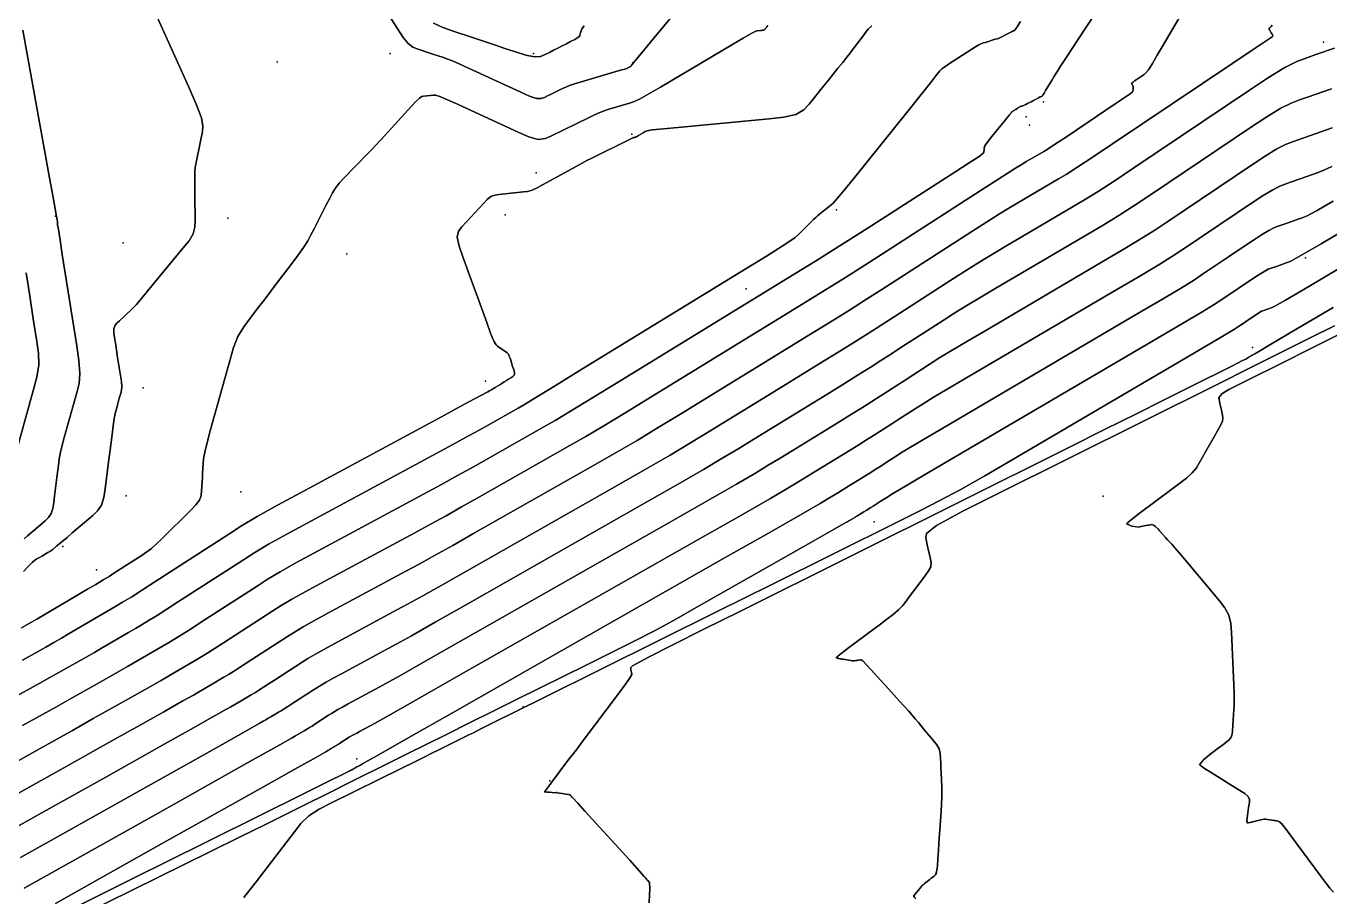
# Model space of a CAD drawing. Extents: x 4 to 139, y 4 to 137.
# Drawn here: x 51.58 to 87.96, y 36.13 to 60.43 of the extents above; entities that cross this region are included whole.
import ezdxf

# ---------------------------------------------------------------- set-up
doc = ezdxf.new("R2010")
doc.units = 0
doc.layers.add('3D_PONTOS', color=1, linetype='CONTINUOUS')
doc.layers.add('TOPOGRAPHY', color=7, linetype='CONTINUOUS')

msp = doc.modelspace()

# ---------------------------------------------------------------- linework, layer by layer
at = {"layer": '3D_PONTOS'}
for p in [(61.739, 59.67, 78.185), (87.784, 59.979, 75.45), (58.583, 59.436, 78.25), (65.74, 59.663, 78.983), (68.517, 59.403, 78.442), (79.972, 58.316, 76.404), (79.489, 57.903, 76.368), (79.577, 57.668, 76.355), (68.489, 57.417, 77.447), (65.812, 56.34, 77.551), (74.196, 55.304, 76.916), (52.4, 55.127, 78.971), (57.213, 55.073, 78.395), (64.946, 55.164, 77.369), (54.293, 54.378, 78.694), (60.53, 54.074, 77.75), (87.285, 53.961, 72.26), (71.678, 53.103, 76.715), (85.8, 51.458, 71.479), (54.847, 50.333, 78.196), (64.403, 50.525, 77.546), (54.375, 47.322, 78.23), (57.572, 47.43, 77.857), (81.635, 47.308, 70.708), (75.245, 46.596, 72.137), (52.602, 45.911, 78.282), (53.543, 45.256, 78.078), (65.448, 41.43, 71.675), (60.815, 39.979, 72.986), (66.196, 39.368, 71.486), (66.383, 39.042, 71.516)]:
    msp.add_point(p, dxfattribs=at)
at = {"layer": 'TOPOGRAPHY'}
for points in [[(70.604, 61.915), (69.006, 59.983), (68.75, 59.674), (68.561, 59.445), (68.483, 59.35), (68.471, 59.334), (68.47, 59.331), (68.469, 59.328), (68.468, 59.326), (68.468, 59.323), (68.467, 59.32), (68.465, 59.316), (68.46, 59.311), (68.451, 59.306), (68.438, 59.299), (68.425, 59.293), (68.413, 59.286), (68.4, 59.28), (68.387, 59.273), (68.374, 59.266), (68.361, 59.26), (68.342, 59.252), (68.285, 59.233), (68.167, 59.198), (68.012, 59.152), (67.043, 58.867), (66.885, 58.82), (66.746, 58.775), (66.639, 58.731), (66.552, 58.69), (66.216, 58.524), (66.132, 58.482), (66.048, 58.441), (65.957, 58.406), (65.826, 58.409), (65.629, 58.477), (65.391, 58.583), (63.923, 59.258), (63.684, 59.367), (63.476, 59.459), (63.321, 59.519), (63.198, 59.562), (62.962, 59.64), (62.844, 59.679), (62.49, 59.797), (62.37, 59.845), (62.243, 59.941), (62.103, 60.117), (61.956, 60.343), (61.062, 61.742)], [(61.062, 61.742), (61.956, 60.343), (62.103, 60.117), (62.243, 59.941), (62.37, 59.845), (62.49, 59.797), (62.844, 59.679), (62.962, 59.64), (63.198, 59.562), (63.321, 59.519), (63.476, 59.459), (63.684, 59.367), (63.923, 59.258), (65.391, 58.583), (65.629, 58.477), (65.826, 58.409), (65.957, 58.406), (66.048, 58.441), (66.132, 58.482), (66.216, 58.524), (66.552, 58.69), (66.639, 58.731), (66.746, 58.775), (66.885, 58.82), (67.043, 58.867), (68.012, 59.152), (68.167, 59.198), (68.285, 59.233), (68.342, 59.252), (68.361, 59.26), (68.374, 59.266), (68.387, 59.273), (68.4, 59.28), (68.413, 59.286), (68.438, 59.299), (68.451, 59.306), (68.46, 59.311), (68.465, 59.316), (68.469, 59.328), (68.47, 59.331), (68.471, 59.334), (68.483, 59.35), (68.561, 59.445), (68.75, 59.674), (69.006, 59.983), (70.604, 61.915)], [(54.816, 61.619), (56.12, 58.723), (56.327, 58.255), (56.473, 57.873), (56.517, 57.637), (56.5, 57.487), (56.446, 57.216), (56.419, 57.081), (56.337, 56.675), (56.311, 56.538), (56.293, 56.39), (56.286, 56.226), (56.287, 56.052), (56.293, 55.524), (56.297, 55.172), (56.299, 54.997), (56.294, 54.82), (56.246, 54.636), (56.128, 54.441), (55.967, 54.239), (54.96, 53.023), (54.797, 52.827), (54.66, 52.666), (54.567, 52.565), (54.5, 52.5), (54.376, 52.383), (54.314, 52.324), (54.189, 52.206), (54.127, 52.147), (54.069, 52.084), (54.032, 51.993), (54.033, 51.856), (54.056, 51.692), (54.082, 51.524), (54.135, 51.186), (54.162, 51.018), (54.215, 50.681), (54.24, 50.516), (54.252, 50.373), (54.243, 50.266), (54.223, 50.182), (54.2, 50.101), (54.155, 49.939), (54.132, 49.858), (54.11, 49.777), (54.087, 49.696), (54.064, 49.608), (54.039, 49.477), (54.01, 49.275), (53.979, 49.03), (53.915, 48.527), (53.884, 48.275), (53.789, 47.521), (53.753, 47.274), (53.689, 47.06), (53.578, 46.901), (53.44, 46.773), (52.868, 46.285), (52.725, 46.163), (52.582, 46.04), (52.443, 45.922), (52.326, 45.827), (52.248, 45.771), (52.192, 45.738), (52.14, 45.708), (52.037, 45.649), (51.933, 45.591), (51.881, 45.561), (51.826, 45.527), (51.75, 45.464), (51.64, 45.352), (51.51, 45.212)], [(51.51, 45.212), (51.64, 45.352), (51.75, 45.464), (51.826, 45.527), (51.881, 45.561), (51.933, 45.591), (52.037, 45.649), (52.14, 45.708), (52.192, 45.738), (52.248, 45.771), (52.326, 45.827), (52.443, 45.922), (52.582, 46.04), (52.725, 46.163), (52.868, 46.285), (53.44, 46.773), (53.578, 46.901), (53.689, 47.06), (53.753, 47.274), (53.789, 47.521), (53.884, 48.275), (53.915, 48.527), (53.979, 49.03), (54.01, 49.275), (54.039, 49.477), (54.064, 49.608), (54.087, 49.696), (54.11, 49.777), (54.132, 49.858), (54.155, 49.939), (54.2, 50.101), (54.223, 50.182), (54.243, 50.266), (54.252, 50.373), (54.24, 50.516), (54.215, 50.681), (54.162, 51.018), (54.135, 51.186), (54.082, 51.524), (54.056, 51.692), (54.033, 51.856), (54.032, 51.993), (54.069, 52.084), (54.127, 52.147), (54.189, 52.206), (54.314, 52.324), (54.376, 52.383), (54.5, 52.5), (54.567, 52.565), (54.66, 52.666), (54.797, 52.827), (54.96, 53.023), (55.967, 54.239), (56.128, 54.441), (56.246, 54.636), (56.294, 54.82), (56.299, 54.997), (56.297, 55.172), (56.293, 55.524), (56.287, 56.052), (56.286, 56.226), (56.293, 56.39), (56.311, 56.538), (56.337, 56.675), (56.419, 57.081), (56.446, 57.216), (56.5, 57.487), (56.517, 57.637), (56.473, 57.873), (56.327, 58.255), (56.12, 58.723), (54.816, 61.619)], [(51.123, 39.794), (52.289, 40.449), (52.872, 40.776), (53.455, 41.103), (54.038, 41.431), (54.603, 41.748), (55.057, 42.004), (55.328, 42.158), (55.488, 42.252), (55.631, 42.335), (56.342, 42.752), (56.488, 42.838), (56.655, 42.94), (56.86, 43.07), (57.086, 43.216), (58.464, 44.108), (58.703, 44.26), (58.993, 44.434), (59.37, 44.645), (59.8, 44.877), (62.426, 46.293), (62.864, 46.53), (63.3, 46.768), (63.733, 47.011), (64.165, 47.256), (66.754, 48.727), (67.197, 48.98), (67.703, 49.277), (68.318, 49.649), (68.996, 50.064), (73.134, 52.604), (73.814, 53.023), (74.443, 53.413), (74.985, 53.756), (75.476, 54.071), (78.365, 55.932), (78.83, 56.231), (79.195, 56.465), (79.393, 56.589), (79.491, 56.648), (79.655, 56.744), (79.737, 56.792), (79.982, 56.936), (80.07, 56.988), (80.196, 57.068), (80.384, 57.192), (80.61, 57.343), (82.003, 58.278), (82.225, 58.428), (82.39, 58.543), (82.458, 58.6), (82.468, 58.623), (82.47, 58.656), (82.471, 58.673), (82.472, 58.689), (82.473, 58.723), (82.474, 58.739), (82.473, 58.754), (82.47, 58.764), (82.465, 58.773), (82.46, 58.781), (82.45, 58.798), (82.445, 58.806), (82.44, 58.814), (82.431, 58.83), (82.442, 58.847), (82.472, 58.871), (82.514, 58.9), (82.559, 58.931), (82.781, 59.084), (82.829, 59.123), (82.901, 59.214), (83.012, 59.391), (83.147, 59.62), (83.286, 59.857), (83.563, 60.331), (83.84, 60.806)], [(83.84, 60.806), (83.563, 60.331), (83.286, 59.857), (83.147, 59.62), (83.012, 59.391), (82.901, 59.214), (82.829, 59.123), (82.781, 59.084), (82.559, 58.931), (82.514, 58.9), (82.472, 58.871), (82.442, 58.847), (82.432, 58.832), (82.435, 58.823), (82.44, 58.814), (82.445, 58.806), (82.45, 58.798), (82.46, 58.781), (82.469, 58.766), (82.473, 58.754), (82.474, 58.739), (82.473, 58.723), (82.472, 58.689), (82.471, 58.673), (82.47, 58.656), (82.468, 58.623), (82.458, 58.6), (82.39, 58.543), (82.225, 58.428), (82.003, 58.278), (80.61, 57.343), (80.384, 57.192), (80.196, 57.068), (80.07, 56.988), (79.982, 56.936), (79.737, 56.792), (79.655, 56.744), (79.491, 56.648), (79.393, 56.589), (79.195, 56.465), (78.83, 56.231), (78.365, 55.932), (75.476, 54.071), (74.985, 53.756), (74.443, 53.413), (73.814, 53.023), (73.134, 52.604), (68.996, 50.064), (68.318, 49.649), (67.703, 49.277), (67.197, 48.98), (66.754, 48.727), (64.165, 47.256), (63.733, 47.011), (63.3, 46.768), (62.864, 46.53), (62.426, 46.293), (59.8, 44.877), (59.37, 44.645), (58.993, 44.434), (58.703, 44.26), (58.464, 44.108), (57.086, 43.216), (56.86, 43.07), (56.655, 42.94), (56.488, 42.838), (56.342, 42.752), (55.631, 42.335), (55.488, 42.252), (55.328, 42.158), (55.057, 42.004), (54.603, 41.748), (54.038, 41.431), (53.455, 41.103), (52.872, 40.776), (52.289, 40.449), (51.123, 39.794)], [(51.225, 38.938), (52.633, 39.729), (54.042, 40.519), (54.746, 40.915), (55.425, 41.296), (55.959, 41.597), (56.248, 41.761), (56.391, 41.844), (56.866, 42.122), (56.984, 42.192), (57.103, 42.261), (57.225, 42.333), (57.365, 42.418), (57.535, 42.526), (57.724, 42.648), (58.873, 43.392), (59.072, 43.519), (59.315, 43.665), (59.629, 43.84), (59.987, 44.034), (62.178, 45.215), (62.552, 45.417), (62.977, 45.652), (63.488, 45.939), (64.051, 46.258), (67.477, 48.205), (68.05, 48.532), (68.629, 48.869), (69.221, 49.225), (69.82, 49.592), (73.422, 51.803), (74.015, 52.167), (74.562, 52.507), (75.034, 52.806), (75.461, 53.08), (77.976, 54.699), (78.386, 54.963), (78.74, 55.188), (79.002, 55.349), (79.208, 55.471), (80.39, 56.164), (80.602, 56.29), (80.904, 56.481), (81.358, 56.781), (81.902, 57.145), (85.256, 59.396), (85.792, 59.755), (86.188, 60.022), (86.351, 60.133), (86.374, 60.15), (86.374, 60.152), (86.375, 60.162), (86.375, 60.165), (86.371, 60.172), (86.363, 60.186), (86.352, 60.205), (86.328, 60.244), (86.305, 60.283), (86.293, 60.303), (86.281, 60.322), (86.27, 60.341), (86.261, 60.362), (86.269, 60.369), (86.274, 60.373), (86.28, 60.377), (86.286, 60.381), (86.291, 60.385), (86.302, 60.392), (86.309, 60.397), (86.319, 60.408), (86.335, 60.43), (86.355, 60.458)], [(86.355, 60.458), (86.335, 60.43), (86.319, 60.408), (86.309, 60.397), (86.302, 60.392), (86.297, 60.389), (86.291, 60.385), (86.286, 60.381), (86.28, 60.377), (86.269, 60.369), (86.264, 60.365), (86.263, 60.356), (86.27, 60.341), (86.281, 60.322), (86.293, 60.303), (86.305, 60.283), (86.328, 60.244), (86.352, 60.205), (86.363, 60.186), (86.375, 60.165), (86.375, 60.16), (86.374, 60.152), (86.374, 60.15), (86.351, 60.133), (86.188, 60.022), (85.792, 59.755), (85.256, 59.396), (81.902, 57.145), (81.358, 56.781), (80.904, 56.481), (80.602, 56.29), (80.39, 56.164), (79.208, 55.471), (79.002, 55.349), (78.74, 55.188), (78.386, 54.963), (77.976, 54.699), (75.461, 53.08), (75.034, 52.806), (74.562, 52.507), (74.015, 52.167), (73.422, 51.803), (69.82, 49.592), (69.221, 49.225), (68.629, 48.869), (68.05, 48.532), (67.477, 48.205), (64.051, 46.258), (63.488, 45.939), (62.977, 45.652), (62.552, 45.417), (62.178, 45.215), (59.987, 44.034), (59.629, 43.84), (59.315, 43.665), (59.072, 43.519), (58.873, 43.392), (57.724, 42.648), (57.535, 42.526), (57.365, 42.418), (57.225, 42.333), (57.103, 42.261), (56.984, 42.192), (56.866, 42.122), (56.391, 41.844), (56.248, 41.761), (55.959, 41.597), (55.425, 41.296), (54.746, 40.915), (54.042, 40.519), (52.633, 39.729), (51.225, 38.938)], [(51.261, 41.698), (51.942, 42.08), (52.623, 42.463), (52.957, 42.651), (53.254, 42.818), (53.487, 42.953), (53.683, 43.067), (54.44, 43.511), (54.63, 43.622), (54.819, 43.733), (55.013, 43.847), (55.237, 43.984), (55.509, 44.156), (55.81, 44.351), (57.646, 45.539), (57.964, 45.742), (58.35, 45.974), (58.853, 46.254), (59.424, 46.563), (62.923, 48.449), (63.488, 48.754), (63.945, 49.002), (64.223, 49.155), (64.394, 49.251), (65.308, 49.771), (65.485, 49.873), (65.809, 50.067), (66.377, 50.413), (67.092, 50.852), (71.527, 53.575), (72.238, 54.012), (72.78, 54.352), (73.039, 54.528), (73.128, 54.606), (73.189, 54.667), (73.312, 54.79), (73.434, 54.913), (73.495, 54.975), (73.556, 55.036), (73.615, 55.092), (73.67, 55.14), (73.723, 55.183), (73.776, 55.225), (73.988, 55.395), (74.04, 55.438), (74.102, 55.492), (74.216, 55.617), (74.416, 55.858), (74.668, 56.171), (76.235, 58.115), (76.487, 58.427), (76.682, 58.67), (76.783, 58.798), (76.828, 58.856), (76.968, 59.042), (77.004, 59.088), (77.039, 59.135), (77.077, 59.183), (77.133, 59.236), (77.22, 59.299), (77.324, 59.368), (77.971, 59.787), (78.076, 59.854), (78.168, 59.909), (78.239, 59.941), (78.296, 59.96), (78.351, 59.977), (78.627, 60.062), (78.681, 60.079), (78.731, 60.097), (78.774, 60.116), (78.813, 60.136), (78.928, 60.196), (79.005, 60.236), (79.043, 60.255), (79.08, 60.275), (79.108, 60.289), (79.125, 60.296), (79.133, 60.296), (79.138, 60.297), (79.143, 60.297), (79.147, 60.297), (79.156, 60.298), (79.167, 60.309), (79.216, 60.382), (79.326, 60.561)], [(79.326, 60.561), (79.216, 60.382), (79.167, 60.309), (79.156, 60.298), (79.152, 60.297), (79.147, 60.297), (79.143, 60.297), (79.138, 60.297), (79.129, 60.296), (79.123, 60.295), (79.108, 60.289), (79.08, 60.275), (79.043, 60.255), (79.005, 60.236), (78.928, 60.196), (78.813, 60.136), (78.774, 60.116), (78.731, 60.097), (78.681, 60.079), (78.627, 60.062), (78.351, 59.977), (78.296, 59.96), (78.239, 59.941), (78.168, 59.909), (78.076, 59.854), (77.971, 59.787), (77.324, 59.368), (77.22, 59.299), (77.133, 59.236), (77.077, 59.183), (77.039, 59.135), (77.004, 59.088), (76.968, 59.042), (76.828, 58.856), (76.783, 58.798), (76.682, 58.67), (76.487, 58.427), (76.235, 58.115), (74.668, 56.171), (74.416, 55.858), (74.216, 55.617), (74.102, 55.492), (74.04, 55.438), (73.988, 55.395), (73.776, 55.225), (73.723, 55.183), (73.67, 55.14), (73.615, 55.092), (73.556, 55.036), (73.495, 54.975), (73.434, 54.913), (73.312, 54.79), (73.189, 54.667), (73.128, 54.606), (73.039, 54.528), (72.78, 54.352), (72.238, 54.012), (71.527, 53.575), (67.092, 50.852), (66.377, 50.413), (65.809, 50.067), (65.485, 49.873), (65.308, 49.771), (64.394, 49.251), (64.223, 49.155), (63.945, 49.002), (63.488, 48.754), (62.923, 48.449), (59.424, 46.563), (58.853, 46.254), (58.35, 45.974), (57.964, 45.742), (57.646, 45.539), (55.81, 44.351), (55.509, 44.156), (55.237, 43.984), (55.013, 43.847), (54.819, 43.733), (54.63, 43.622), (54.44, 43.511), (53.683, 43.067), (53.487, 42.953), (53.254, 42.818), (52.957, 42.651), (52.623, 42.463), (51.942, 42.08), (51.261, 41.698)], [(51.45, 43.633), (51.646, 43.747), (51.877, 43.882), (53.297, 44.714), (53.529, 44.85), (53.735, 44.973), (53.897, 45.074), (54.032, 45.161), (54.818, 45.669), (54.95, 45.756), (55.083, 45.856), (55.219, 45.978), (55.357, 46.112), (56.186, 46.931), (56.318, 47.067), (56.418, 47.201), (56.464, 47.331), (56.477, 47.458), (56.485, 47.584), (56.492, 47.711), (56.5, 47.837), (56.508, 47.964), (56.523, 48.217), (56.534, 48.352), (56.566, 48.539), (56.634, 48.811), (56.722, 49.135), (57.276, 51.128), (57.372, 51.457), (57.493, 51.765), (57.654, 52.038), (57.84, 52.29), (58.03, 52.538), (58.22, 52.786), (58.41, 53.035), (58.6, 53.283), (58.98, 53.78), (59.166, 54.025), (59.325, 54.25), (59.441, 54.44), (59.531, 54.61), (59.616, 54.777), (59.788, 55.11), (59.959, 55.444), (60.044, 55.611), (60.131, 55.775), (60.224, 55.927), (60.329, 56.058), (60.44, 56.176), (61.115, 56.873), (61.228, 56.99), (61.344, 57.112), (61.465, 57.243), (61.589, 57.378), (62.333, 58.193), (62.454, 58.323), (62.556, 58.421), (62.624, 58.464), (62.674, 58.474), (62.951, 58.504), (63.007, 58.503), (63.123, 58.469), (63.339, 58.377), (63.615, 58.251), (65.333, 57.461), (65.614, 57.338), (65.867, 57.27), (66.071, 57.291), (66.247, 57.366), (67.273, 57.873), (67.441, 57.955), (67.591, 58.023), (67.712, 58.069), (67.816, 58.1), (68.419, 58.278), (68.529, 58.314), (68.697, 58.392), (68.961, 58.54), (69.283, 58.729), (71.273, 59.905), (71.592, 60.093), (71.834, 60.233), (71.948, 60.292), (71.985, 60.302), (72.081, 60.311), (72.105, 60.313), (72.129, 60.315), (72.152, 60.318), (72.171, 60.322), (72.184, 60.33), (72.192, 60.339), (72.207, 60.358), (72.215, 60.367), (72.222, 60.376), (72.23, 60.386), (72.237, 60.395), (72.249, 60.409), (72.28, 60.451)], [(72.28, 60.451), (72.249, 60.409), (72.237, 60.395), (72.23, 60.386), (72.222, 60.376), (72.215, 60.367), (72.207, 60.358), (72.192, 60.339), (72.184, 60.33), (72.171, 60.322), (72.152, 60.318), (72.129, 60.315), (72.105, 60.313), (72.081, 60.311), (71.985, 60.302), (71.948, 60.292), (71.834, 60.233), (71.592, 60.093), (71.273, 59.905), (69.283, 58.729), (68.961, 58.54), (68.697, 58.392), (68.529, 58.314), (68.419, 58.278), (67.816, 58.1), (67.712, 58.069), (67.591, 58.023), (67.441, 57.955), (67.273, 57.873), (66.247, 57.366), (66.071, 57.291), (65.867, 57.27), (65.614, 57.338), (65.333, 57.461), (63.615, 58.251), (63.339, 58.377), (63.123, 58.469), (63.007, 58.503), (62.951, 58.504), (62.674, 58.474), (62.624, 58.464), (62.556, 58.421), (62.454, 58.323), (62.333, 58.193), (61.589, 57.378), (61.465, 57.243), (61.344, 57.112), (61.228, 56.99), (61.115, 56.873), (60.44, 56.176), (60.329, 56.058), (60.224, 55.927), (60.131, 55.775), (60.044, 55.611), (59.959, 55.444), (59.788, 55.11), (59.616, 54.777), (59.531, 54.61), (59.441, 54.44), (59.325, 54.25), (59.166, 54.025), (58.98, 53.78), (58.6, 53.283), (58.41, 53.035), (58.22, 52.786), (58.03, 52.538), (57.84, 52.29), (57.654, 52.038), (57.493, 51.765), (57.372, 51.457), (57.276, 51.128), (56.722, 49.135), (56.634, 48.811), (56.566, 48.539), (56.534, 48.352), (56.523, 48.217), (56.508, 47.964), (56.5, 47.837), (56.492, 47.711), (56.485, 47.584), (56.477, 47.458), (56.464, 47.331), (56.418, 47.201), (56.318, 47.067), (56.186, 46.931), (55.357, 46.112), (55.219, 45.978), (55.083, 45.856), (54.95, 45.756), (54.818, 45.669), (54.032, 45.161), (53.897, 45.074), (53.735, 44.973), (53.529, 44.85), (53.297, 44.714), (51.877, 43.882), (51.646, 43.747), (51.45, 43.633)], [(51.477, 42.732), (51.915, 42.979), (52.134, 43.102), (52.352, 43.226), (52.567, 43.35), (52.78, 43.475), (54.058, 44.223), (54.276, 44.352), (54.528, 44.505), (54.834, 44.7), (55.172, 44.918), (57.237, 46.254), (57.594, 46.482), (58.029, 46.743), (58.594, 47.059), (59.237, 47.407), (63.171, 49.527), (63.8, 49.867), (64.268, 50.119), (64.468, 50.227), (64.508, 50.249), (64.521, 50.256), (64.534, 50.264), (64.547, 50.271), (64.559, 50.278), (64.572, 50.285), (64.585, 50.293), (64.6, 50.301), (64.627, 50.318), (64.675, 50.347), (64.735, 50.384), (64.798, 50.422), (64.86, 50.46), (64.922, 50.499), (64.984, 50.537), (65.047, 50.575), (65.109, 50.613), (65.168, 50.652), (65.207, 50.697), (65.212, 50.75), (65.197, 50.809), (65.178, 50.868), (65.159, 50.928), (65.104, 51.106), (65.085, 51.166), (65.066, 51.224), (65.042, 51.274), (65.009, 51.31), (64.971, 51.337), (64.854, 51.416), (64.815, 51.442), (64.776, 51.468), (64.737, 51.494), (64.695, 51.532), (64.635, 51.64), (64.545, 51.864), (64.436, 52.158), (64.213, 52.77), (63.99, 53.382), (63.878, 53.687), (63.766, 53.993), (63.664, 54.291), (63.614, 54.54), (63.652, 54.707), (63.744, 54.825), (64.346, 55.484), (64.447, 55.589), (64.551, 55.671), (64.661, 55.711), (64.774, 55.728), (65.457, 55.802), (65.573, 55.817), (65.699, 55.851), (65.842, 55.915), (65.996, 55.998), (66.929, 56.512), (67.084, 56.597), (67.231, 56.676), (67.366, 56.746), (67.494, 56.809), (68.256, 57.185), (68.378, 57.245), (68.471, 57.29), (68.514, 57.311), (68.529, 57.316), (68.539, 57.319), (68.558, 57.324), (68.567, 57.327), (68.577, 57.33), (68.587, 57.333), (68.597, 57.336), (68.613, 57.344), (68.639, 57.358), (68.67, 57.376), (68.797, 57.451), (68.829, 57.47), (68.86, 57.489), (68.908, 57.509), (69.055, 57.533), (69.364, 57.567), (69.771, 57.605), (72.314, 57.842), (72.726, 57.887), (73.065, 57.964), (73.284, 58.093), (73.43, 58.255), (73.833, 58.755), (73.968, 58.922), (74.236, 59.255), (74.368, 59.418), (74.481, 59.561), (74.565, 59.668), (74.631, 59.755), (74.694, 59.839), (74.883, 60.089), (74.946, 60.172), (75.009, 60.255), (75.077, 60.341), (75.178, 60.436)], [(75.178, 60.436), (75.077, 60.341), (75.009, 60.255), (74.946, 60.172), (74.883, 60.089), (74.694, 59.839), (74.631, 59.755), (74.565, 59.668), (74.481, 59.561), (74.368, 59.418), (74.236, 59.255), (73.968, 58.922), (73.833, 58.755), (73.43, 58.255), (73.284, 58.093), (73.065, 57.964), (72.726, 57.887), (72.314, 57.842), (69.771, 57.605), (69.364, 57.567), (69.055, 57.533), (68.908, 57.509), (68.86, 57.489), (68.829, 57.47), (68.797, 57.451), (68.67, 57.376), (68.639, 57.358), (68.613, 57.344), (68.597, 57.336), (68.587, 57.333), (68.577, 57.33), (68.567, 57.327), (68.558, 57.324), (68.539, 57.319), (68.529, 57.316), (68.514, 57.311), (68.471, 57.29), (68.378, 57.245), (68.256, 57.185), (67.494, 56.809), (67.366, 56.746), (67.231, 56.676), (67.084, 56.597), (66.929, 56.512), (65.996, 55.998), (65.842, 55.915), (65.699, 55.851), (65.573, 55.817), (65.457, 55.802), (64.774, 55.728), (64.661, 55.711), (64.551, 55.671), (64.447, 55.589), (64.346, 55.484), (63.744, 54.825), (63.652, 54.707), (63.614, 54.54), (63.664, 54.291), (63.766, 53.993), (63.878, 53.687), (63.99, 53.382), (64.213, 52.77), (64.436, 52.158), (64.545, 51.864), (64.635, 51.64), (64.695, 51.532), (64.737, 51.494), (64.776, 51.468), (64.815, 51.442), (64.854, 51.416), (64.971, 51.337), (65.009, 51.31), (65.042, 51.274), (65.066, 51.224), (65.085, 51.166), (65.104, 51.106), (65.159, 50.928), (65.178, 50.868), (65.197, 50.809), (65.212, 50.75), (65.207, 50.697), (65.168, 50.652), (65.109, 50.613), (65.047, 50.575), (64.984, 50.537), (64.922, 50.499), (64.86, 50.46), (64.798, 50.422), (64.735, 50.384), (64.675, 50.347), (64.627, 50.318), (64.6, 50.301), (64.585, 50.293), (64.572, 50.285), (64.559, 50.278), (64.547, 50.271), (64.534, 50.264), (64.521, 50.256), (64.508, 50.249), (64.468, 50.227), (64.268, 50.119), (63.8, 49.867), (63.171, 49.527), (59.237, 47.407), (58.594, 47.059), (58.029, 46.743), (57.594, 46.482), (57.237, 46.254), (55.172, 44.918), (54.834, 44.7), (54.528, 44.505), (54.276, 44.352), (54.058, 44.223), (52.78, 43.475), (52.567, 43.35), (52.352, 43.226), (52.134, 43.102), (51.915, 42.979), (51.477, 42.732)], [(51.484, 40.91), (52.407, 41.428), (52.869, 41.687), (53.331, 41.947), (53.78, 42.199), (54.155, 42.411), (54.407, 42.556), (54.586, 42.659), (55.58, 43.242), (55.751, 43.342), (55.946, 43.462), (56.184, 43.613), (56.448, 43.783), (58.055, 44.823), (58.333, 45.001), (58.672, 45.204), (59.112, 45.449), (59.612, 45.72), (62.675, 47.371), (63.176, 47.642), (63.623, 47.885), (63.978, 48.083), (64.279, 48.254), (66.031, 49.249), (66.343, 49.428), (66.777, 49.685), (67.414, 50.072), (68.173, 50.537), (72.845, 53.406), (73.608, 53.874), (74.273, 54.286), (74.777, 54.603), (75.183, 54.864), (77.132, 56.119), (77.522, 56.371), (77.896, 56.612), (78.173, 56.796), (78.288, 56.885), (78.307, 56.917), (78.31, 56.939), (78.313, 56.961), (78.316, 56.983), (78.318, 57.005), (78.321, 57.027), (78.324, 57.049), (78.33, 57.073), (78.351, 57.114), (78.4, 57.18), (78.466, 57.262), (78.534, 57.346), (78.738, 57.599), (78.874, 57.768), (78.939, 57.849), (78.99, 57.912), (79.015, 57.943), (79.025, 57.956), (79.032, 57.966), (79.039, 57.976), (79.047, 57.985), (79.054, 57.995), (79.061, 58.005), (79.069, 58.015), (79.077, 58.025), (79.088, 58.036), (79.106, 58.049), (79.128, 58.063), (79.151, 58.078), (79.173, 58.092), (79.196, 58.107), (79.241, 58.136), (79.263, 58.151), (79.285, 58.165), (79.305, 58.176), (79.319, 58.183), (79.331, 58.187), (79.343, 58.19), (79.354, 58.194), (79.366, 58.198), (79.377, 58.201), (79.389, 58.205), (79.4, 58.208), (79.413, 58.213), (79.436, 58.223), (79.476, 58.243), (79.525, 58.268), (79.627, 58.321), (79.677, 58.348), (79.728, 58.374), (79.83, 58.427), (79.879, 58.453), (79.915, 58.471), (79.932, 58.48), (79.938, 58.481), (79.94, 58.484), (79.954, 58.506), (79.987, 58.56), (80.032, 58.632), (80.125, 58.784), (80.171, 58.86), (80.218, 58.936), (80.264, 59.012), (80.311, 59.088), (80.363, 59.172), (80.45, 59.309), (80.595, 59.532), (80.776, 59.806), (81.148, 60.374), (81.334, 60.657)], [(81.334, 60.657), (81.148, 60.374), (80.776, 59.806), (80.595, 59.532), (80.45, 59.309), (80.363, 59.172), (80.311, 59.088), (80.264, 59.012), (80.218, 58.936), (80.171, 58.86), (80.125, 58.784), (80.032, 58.632), (79.987, 58.56), (79.954, 58.506), (79.938, 58.481), (79.933, 58.48), (79.93, 58.479), (79.915, 58.471), (79.879, 58.453), (79.83, 58.427), (79.728, 58.374), (79.677, 58.348), (79.627, 58.321), (79.525, 58.268), (79.476, 58.243), (79.436, 58.223), (79.413, 58.213), (79.4, 58.208), (79.389, 58.205), (79.377, 58.201), (79.366, 58.198), (79.354, 58.194), (79.343, 58.19), (79.331, 58.187), (79.319, 58.183), (79.305, 58.176), (79.285, 58.165), (79.263, 58.151), (79.241, 58.136), (79.196, 58.107), (79.173, 58.092), (79.151, 58.078), (79.128, 58.063), (79.106, 58.049), (79.088, 58.036), (79.077, 58.025), (79.069, 58.015), (79.061, 58.005), (79.054, 57.995), (79.047, 57.985), (79.039, 57.976), (79.032, 57.966), (79.025, 57.956), (79.015, 57.943), (78.99, 57.912), (78.939, 57.849), (78.874, 57.768), (78.738, 57.599), (78.534, 57.346), (78.466, 57.262), (78.4, 57.18), (78.351, 57.114), (78.33, 57.073), (78.324, 57.049), (78.321, 57.027), (78.318, 57.005), (78.316, 56.983), (78.313, 56.961), (78.31, 56.939), (78.307, 56.917), (78.288, 56.885), (78.173, 56.796), (77.896, 56.612), (77.522, 56.371), (77.132, 56.119), (75.183, 54.864), (74.777, 54.603), (74.273, 54.286), (73.608, 53.874), (72.845, 53.406), (68.173, 50.537), (67.414, 50.072), (66.777, 49.685), (66.343, 49.428), (66.031, 49.249), (64.279, 48.254), (63.978, 48.083), (63.623, 47.885), (63.176, 47.642), (62.675, 47.371), (59.612, 45.72), (59.112, 45.449), (58.672, 45.204), (58.333, 45.001), (58.055, 44.823), (56.448, 43.783), (56.184, 43.613), (55.946, 43.462), (55.751, 43.342), (55.58, 43.242), (54.586, 42.659), (54.407, 42.556), (54.155, 42.411), (53.78, 42.199), (53.331, 41.947), (52.869, 41.687), (52.407, 41.428), (51.484, 40.91)], [(62.952, 60.514), (63.189, 60.4), (63.475, 60.3), (64.063, 60.104), (64.651, 59.908), (64.945, 59.81), (65.239, 59.712), (65.525, 59.621), (65.768, 59.569), (65.938, 59.584), (66.064, 59.637), (66.183, 59.698), (66.302, 59.758), (66.421, 59.819), (66.539, 59.879), (66.658, 59.94), (66.777, 60), (66.891, 60.059), (66.978, 60.109), (67.018, 60.145), (67.03, 60.171), (67.046, 60.222), (67.054, 60.247), (67.062, 60.273), (67.07, 60.298), (67.078, 60.323), (67.093, 60.357), (67.152, 60.44)], [(67.152, 60.44), (67.093, 60.357), (67.078, 60.323), (67.07, 60.298), (67.062, 60.273), (67.054, 60.247), (67.046, 60.222), (67.03, 60.171), (67.018, 60.145), (66.978, 60.109), (66.891, 60.059), (66.777, 60), (66.658, 59.94), (66.539, 59.879), (66.421, 59.819), (66.302, 59.758), (66.183, 59.698), (66.064, 59.637), (65.938, 59.584), (65.768, 59.569), (65.525, 59.621), (65.239, 59.712), (64.945, 59.81), (64.651, 59.908), (64.063, 60.104), (63.475, 60.3), (63.189, 60.4), (62.952, 60.514)], [(51.525, 46.123), (51.623, 46.207), (51.918, 46.459), (52.114, 46.626), (52.209, 46.714), (52.285, 46.824), (52.329, 46.971), (52.354, 47.14), (52.376, 47.312), (52.441, 47.831), (52.484, 48.177), (52.507, 48.351), (52.54, 48.536), (52.589, 48.738), (52.647, 48.951), (53.006, 50.236), (53.061, 50.459), (53.084, 50.734), (53.054, 51.096), (52.993, 51.511), (52.592, 54.054), (52.528, 54.46), (52.481, 54.762), (52.462, 54.889), (52.459, 54.912), (52.46, 54.932), (52.46, 54.937), (52.46, 54.942), (52.456, 54.975), (52.42, 55.174), (52.334, 55.651), (52.218, 56.295), (52.097, 56.966), (51.733, 58.979), (51.49, 60.321)], [(51.49, 60.321), (51.733, 58.979), (52.097, 56.966), (52.218, 56.295), (52.334, 55.651), (52.42, 55.174), (52.456, 54.975), (52.46, 54.942), (52.459, 54.912), (52.462, 54.889), (52.481, 54.762), (52.528, 54.46), (52.592, 54.054), (52.993, 51.511), (53.054, 51.096), (53.084, 50.734), (53.061, 50.459), (53.006, 50.236), (52.647, 48.951), (52.589, 48.738), (52.54, 48.536), (52.507, 48.351), (52.484, 48.177), (52.441, 47.831), (52.376, 47.312), (52.354, 47.14), (52.329, 46.971), (52.285, 46.824), (52.209, 46.714), (52.114, 46.626), (51.918, 46.459), (51.623, 46.207), (51.525, 46.123)], [(51.327, 38.082), (52.152, 38.545), (53.803, 39.472), (55.453, 40.399), (56.248, 40.845), (56.861, 41.189), (57.169, 41.364), (57.294, 41.437), (57.579, 41.604), (57.674, 41.659), (57.864, 41.771), (57.962, 41.828), (58.074, 41.897), (58.21, 41.983), (58.361, 42.081), (58.515, 42.18), (59.283, 42.677), (59.442, 42.779), (59.636, 42.895), (59.888, 43.036), (60.175, 43.191), (61.93, 44.137), (62.24, 44.305), (62.655, 44.535), (63.243, 44.867), (63.937, 45.26), (68.201, 47.684), (68.903, 48.084), (69.555, 48.461), (70.125, 48.801), (70.644, 49.119), (72.688, 50.374), (73.199, 50.687), (73.71, 51.001), (74.215, 51.311), (74.681, 51.601), (75.083, 51.855), (75.446, 52.088), (75.803, 52.318), (77.23, 53.237), (77.587, 53.467), (77.942, 53.695), (78.286, 53.911), (78.611, 54.108), (78.925, 54.293), (80.798, 55.392), (81.119, 55.582), (81.497, 55.817), (81.969, 56.126), (82.497, 56.479), (85.722, 58.644), (86.248, 58.993), (86.705, 59.275), (87.045, 59.445), (87.316, 59.547), (87.575, 59.638), (88.094, 59.819)], [(88.094, 59.819), (87.575, 59.638), (87.316, 59.547), (87.045, 59.445), (86.705, 59.275), (86.248, 58.993), (85.722, 58.644), (82.497, 56.479), (81.969, 56.126), (81.497, 55.817), (81.119, 55.582), (80.798, 55.392), (78.925, 54.293), (78.611, 54.108), (78.286, 53.911), (77.942, 53.695), (77.587, 53.467), (77.23, 53.237), (75.803, 52.318), (75.446, 52.088), (75.083, 51.855), (74.681, 51.601), (74.215, 51.311), (73.71, 51.001), (73.199, 50.687), (72.688, 50.374), (70.644, 49.119), (70.125, 48.801), (69.555, 48.461), (68.903, 48.084), (68.201, 47.684), (63.937, 45.26), (63.243, 44.867), (62.655, 44.535), (62.24, 44.305), (61.93, 44.137), (60.175, 43.191), (59.888, 43.036), (59.636, 42.895), (59.442, 42.779), (59.283, 42.677), (58.515, 42.18), (58.361, 42.081), (58.21, 41.983), (58.074, 41.897), (57.962, 41.828), (57.864, 41.771), (57.674, 41.659), (57.579, 41.604), (57.294, 41.437), (57.169, 41.364), (56.861, 41.189), (56.248, 40.845), (55.453, 40.399), (53.803, 39.472), (52.152, 38.545), (51.327, 38.082)], [(51.428, 37.226), (52.375, 37.757), (55.214, 39.351), (56.161, 39.882), (57.071, 40.394), (57.762, 40.782), (58.089, 40.967), (58.197, 41.029), (58.268, 41.071), (58.34, 41.113), (58.411, 41.155), (58.554, 41.238), (58.625, 41.28), (58.699, 41.323), (58.783, 41.375), (58.886, 41.44), (58.999, 41.513), (59.23, 41.663), (59.345, 41.737), (59.461, 41.812), (59.576, 41.887), (59.692, 41.961), (59.811, 42.038), (59.957, 42.125), (60.147, 42.231), (60.362, 42.348), (61.682, 43.059), (61.928, 43.193), (62.332, 43.418), (62.998, 43.795), (63.822, 44.263), (68.924, 47.162), (69.756, 47.636), (70.481, 48.053), (71.028, 48.378), (71.468, 48.646), (71.889, 48.905), (73.998, 50.2), (74.415, 50.456), (74.799, 50.694), (75.131, 50.904), (75.431, 51.097), (75.726, 51.287), (76.02, 51.476), (76.609, 51.856), (77.198, 52.235), (77.498, 52.427), (77.832, 52.635), (78.22, 52.868), (78.642, 53.116), (81.205, 54.62), (81.634, 54.873), (82.071, 55.141), (82.523, 55.433), (82.982, 55.74), (85.75, 57.597), (86.201, 57.897), (86.593, 58.139), (86.885, 58.284), (87.117, 58.372), (87.34, 58.45), (88.007, 58.684)], [(88.007, 58.684), (87.34, 58.45), (87.117, 58.372), (86.885, 58.284), (86.593, 58.139), (86.201, 57.897), (85.75, 57.597), (82.982, 55.74), (82.523, 55.433), (82.071, 55.141), (81.634, 54.873), (81.205, 54.62), (78.642, 53.116), (78.22, 52.868), (77.832, 52.635), (77.498, 52.427), (77.198, 52.235), (76.609, 51.856), (76.02, 51.476), (75.726, 51.287), (75.431, 51.097), (75.131, 50.904), (74.799, 50.694), (74.415, 50.456), (73.998, 50.2), (71.889, 48.905), (71.468, 48.646), (71.028, 48.378), (70.481, 48.053), (69.756, 47.636), (68.924, 47.162), (63.822, 44.263), (62.998, 43.795), (62.332, 43.418), (61.928, 43.193), (61.682, 43.059), (60.362, 42.348), (60.147, 42.231), (59.957, 42.125), (59.811, 42.038), (59.692, 41.961), (59.576, 41.887), (59.461, 41.812), (59.345, 41.737), (59.23, 41.663), (58.999, 41.513), (58.886, 41.44), (58.783, 41.375), (58.699, 41.323), (58.625, 41.28), (58.554, 41.238), (58.411, 41.155), (58.34, 41.113), (58.268, 41.071), (58.197, 41.029), (58.089, 40.967), (57.762, 40.782), (57.071, 40.394), (56.161, 39.882), (55.214, 39.351), (52.375, 37.757), (51.428, 37.226)], [(51.53, 36.369), (54.733, 38.168), (55.801, 38.767), (56.869, 39.366), (57.894, 39.942), (58.664, 40.375), (59.009, 40.57), (59.1, 40.621), (59.339, 40.762), (59.387, 40.79), (59.436, 40.819), (59.492, 40.853), (59.561, 40.897), (59.637, 40.946), (60.024, 41.196), (60.101, 41.246), (60.181, 41.297), (60.279, 41.356), (60.406, 41.426), (60.55, 41.505), (61.434, 41.981), (61.616, 42.081), (62.009, 42.301), (62.753, 42.723), (63.708, 43.265), (69.647, 46.64), (70.609, 47.188), (71.407, 47.646), (71.931, 47.954), (72.291, 48.173), (72.624, 48.377), (72.956, 48.582), (74.287, 49.398), (74.615, 49.6), (74.918, 49.788), (75.18, 49.954), (75.416, 50.106), (75.648, 50.255), (76.113, 50.554), (76.809, 51.003), (77.055, 51.16), (77.377, 51.358), (77.829, 51.627), (78.359, 51.939), (81.613, 53.848), (82.149, 54.164), (82.646, 54.464), (83.076, 54.74), (83.468, 55.001), (85.777, 56.551), (86.154, 56.801), (86.48, 57.003), (86.724, 57.124), (86.918, 57.197), (87.104, 57.262), (88.032, 57.588)], [(88.032, 57.588), (87.104, 57.262), (86.918, 57.197), (86.724, 57.124), (86.48, 57.003), (86.154, 56.801), (85.777, 56.551), (83.468, 55.001), (83.076, 54.74), (82.646, 54.464), (82.149, 54.164), (81.613, 53.848), (78.359, 51.939), (77.829, 51.627), (77.377, 51.358), (77.055, 51.16), (76.809, 51.003), (76.113, 50.554), (75.648, 50.255), (75.416, 50.106), (75.18, 49.954), (74.918, 49.788), (74.615, 49.6), (74.287, 49.398), (72.956, 48.582), (72.624, 48.377), (72.291, 48.173), (71.931, 47.954), (71.407, 47.646), (70.609, 47.188), (69.647, 46.64), (63.708, 43.265), (62.753, 42.723), (62.009, 42.301), (61.616, 42.081), (61.434, 41.981), (60.55, 41.505), (60.406, 41.426), (60.279, 41.356), (60.181, 41.297), (60.101, 41.246), (60.024, 41.196), (59.637, 40.946), (59.561, 40.897), (59.492, 40.853), (59.436, 40.819), (59.387, 40.79), (59.339, 40.762), (59.1, 40.621), (59.009, 40.57), (58.664, 40.375), (57.894, 39.942), (56.869, 39.366), (55.801, 38.767), (54.733, 38.168), (51.53, 36.369)], [(52.398, 35.944), (53.213, 36.401), (54.898, 37.347), (55.741, 37.82), (57.426, 38.766), (58.269, 39.239), (59.077, 39.693), (59.681, 40.032), (59.944, 40.18), (60.002, 40.214), (60.027, 40.228), (60.051, 40.242), (60.075, 40.256), (60.148, 40.299), (60.173, 40.314), (60.201, 40.331), (60.236, 40.353), (60.275, 40.378), (60.314, 40.404), (60.353, 40.429), (60.392, 40.454), (60.51, 40.53), (60.551, 40.556), (60.6, 40.586), (60.664, 40.622), (60.738, 40.662), (60.812, 40.702), (60.887, 40.742), (61.186, 40.903), (61.304, 40.968), (61.687, 41.184), (62.508, 41.65), (63.594, 42.267), (70.37, 46.118), (71.462, 46.739), (72.333, 47.238), (72.835, 47.531), (73.115, 47.701), (73.358, 47.85), (73.602, 47.999), (74.575, 48.597), (74.815, 48.744), (75.037, 48.882), (75.228, 49.003), (75.401, 49.114), (75.741, 49.333), (75.911, 49.442), (76.421, 49.771), (76.611, 49.892), (76.923, 50.082), (77.438, 50.387), (78.076, 50.761), (82.021, 53.076), (82.664, 53.454), (83.22, 53.788), (83.63, 54.047), (83.953, 54.262), (85.805, 55.504), (86.106, 55.705), (86.368, 55.866), (86.564, 55.964), (86.719, 56.022), (86.868, 56.075), (87.166, 56.179), (87.612, 56.335), (87.775, 56.397), (88.019, 56.516)], [(88.019, 56.516), (87.775, 56.397), (87.612, 56.335), (87.166, 56.179), (86.868, 56.075), (86.719, 56.022), (86.564, 55.964), (86.368, 55.866), (86.106, 55.705), (85.805, 55.504), (83.953, 54.262), (83.63, 54.047), (83.22, 53.788), (82.664, 53.454), (82.021, 53.076), (78.076, 50.761), (77.438, 50.387), (76.923, 50.082), (76.611, 49.892), (76.421, 49.771), (75.911, 49.442), (75.741, 49.333), (75.401, 49.114), (75.228, 49.003), (75.037, 48.882), (74.815, 48.744), (74.575, 48.597), (73.602, 47.999), (73.358, 47.85), (73.115, 47.701), (72.835, 47.531), (72.333, 47.238), (71.462, 46.739), (70.37, 46.118), (63.594, 42.267), (62.508, 41.65), (61.687, 41.184), (61.304, 40.968), (61.186, 40.903), (60.887, 40.742), (60.812, 40.702), (60.738, 40.662), (60.664, 40.622), (60.6, 40.586), (60.551, 40.556), (60.51, 40.53), (60.392, 40.454), (60.353, 40.429), (60.314, 40.404), (60.241, 40.356), (60.188, 40.323), (60.148, 40.299), (60.075, 40.256), (60.051, 40.242), (60.027, 40.228), (60.002, 40.214), (59.944, 40.18), (59.681, 40.032), (59.077, 39.693), (58.269, 39.239), (57.426, 38.766), (55.741, 37.82), (54.898, 37.347), (53.213, 36.401), (52.398, 35.944)], [(88.058, 55.542), (87.586, 55.271), (87.326, 55.136), (87.193, 55.083), (87.081, 55.044), (86.744, 54.926), (86.632, 54.887), (86.52, 54.848), (86.403, 54.803), (86.256, 54.73), (86.059, 54.608), (85.832, 54.457), (85.368, 54.146), (85.135, 53.99), (84.439, 53.523), (84.184, 53.354), (83.794, 53.112), (83.179, 52.745), (82.429, 52.304), (77.792, 49.584), (77.047, 49.146), (76.469, 48.805), (76.167, 48.624), (76.032, 48.539), (75.817, 48.4), (75.709, 48.331), (75.386, 48.123), (75.277, 48.053), (75.156, 47.976), (75.015, 47.889), (74.863, 47.795), (74.555, 47.606), (74.247, 47.417), (73.939, 47.228), (73.738, 47.107), (73.259, 46.83), (72.315, 46.291), (71.093, 45.596), (63.479, 41.269), (62.263, 40.578), (61.364, 40.067), (60.915, 39.812), (60.914, 39.811), (60.909, 39.808), (60.858, 39.78), (60.835, 39.767), (60.812, 39.754), (60.766, 39.728), (60.743, 39.715), (60.701, 39.691), (60.462, 39.572), (59.989, 39.336), (59.357, 39.022), (55.404, 37.057), (54.73, 36.722), (53.966, 36.343), (53.052, 35.89)], [(53.052, 35.89), (53.966, 36.343), (54.73, 36.722), (55.404, 37.057), (59.357, 39.022), (59.989, 39.336), (60.462, 39.572), (60.671, 39.676), (60.72, 39.702), (60.766, 39.728), (60.812, 39.754), (60.858, 39.78), (60.896, 39.801), (60.904, 39.805), (60.905, 39.806), (60.909, 39.809), (60.91, 39.809), (60.911, 39.809), (60.912, 39.81), (60.913, 39.811), (60.914, 39.811), (60.915, 39.812), (60.916, 39.813), (60.917, 39.813), (60.918, 39.814), (60.919, 39.815), (60.92, 39.816), (60.922, 39.816), (60.967, 39.842), (60.992, 39.856), (61.364, 40.067), (62.263, 40.578), (63.479, 41.269), (71.093, 45.596), (72.315, 46.291), (73.259, 46.83), (73.738, 47.107), (73.939, 47.228), (74.247, 47.417), (74.555, 47.606), (74.863, 47.795), (75.015, 47.889), (75.156, 47.976), (75.277, 48.053), (75.386, 48.123), (75.709, 48.331), (75.817, 48.4), (76.032, 48.539), (76.167, 48.624), (76.469, 48.805), (77.047, 49.146), (77.792, 49.584), (82.429, 52.304), (83.179, 52.745), (83.794, 53.112), (84.184, 53.354), (84.439, 53.523), (85.135, 53.99), (85.368, 54.146), (85.832, 54.457), (86.059, 54.608), (86.256, 54.73), (86.403, 54.803), (86.52, 54.848), (86.632, 54.887), (86.744, 54.926), (87.081, 55.044), (87.193, 55.083), (87.326, 55.136), (87.586, 55.271), (88.058, 55.542)], [(51.661, 34.891), (56.728, 37.395), (57.555, 37.804), (58.277, 38.161), (58.823, 38.431), (59.263, 38.65), (60.11, 39.071), (60.533, 39.281), (61.802, 39.912), (62.235, 40.127), (62.725, 40.371), (63.312, 40.662), (63.957, 40.983), (64.611, 41.308), (65.265, 41.633), (67.228, 42.608), (67.882, 42.933), (68.532, 43.257), (69.154, 43.577), (69.73, 43.891), (70.279, 44.201), (73.544, 46.057), (74.069, 46.355), (74.473, 46.586), (74.678, 46.704), (74.762, 46.755), (74.957, 46.874), (75.022, 46.914), (75.151, 46.994), (75.215, 47.033), (75.274, 47.07), (75.325, 47.102), (75.371, 47.132), (75.417, 47.161), (75.462, 47.19), (75.507, 47.219), (75.552, 47.248), (75.643, 47.306), (75.723, 47.356), (76.014, 47.529), (76.656, 47.906), (77.509, 48.407), (82.837, 51.532), (83.694, 52.036), (84.368, 52.435), (84.738, 52.661), (84.924, 52.783), (85.859, 53.411), (86.012, 53.512), (86.144, 53.594), (86.243, 53.643), (86.322, 53.673), (86.472, 53.725), (86.622, 53.778), (86.773, 53.831), (86.877, 53.875), (87.154, 54.026), (87.718, 54.355), (88.456, 54.79)], [(88.456, 54.79), (87.718, 54.355), (87.154, 54.026), (86.877, 53.875), (86.773, 53.831), (86.698, 53.805), (86.622, 53.778), (86.472, 53.725), (86.322, 53.673), (86.243, 53.643), (86.144, 53.594), (86.012, 53.512), (85.859, 53.411), (84.924, 52.783), (84.738, 52.661), (84.368, 52.435), (83.694, 52.036), (82.837, 51.532), (77.509, 48.407), (76.656, 47.906), (76.014, 47.529), (75.723, 47.356), (75.643, 47.306), (75.552, 47.248), (75.507, 47.219), (75.462, 47.19), (75.417, 47.161), (75.302, 47.087), (75.215, 47.033), (75.151, 46.994), (75.022, 46.914), (74.957, 46.874), (74.707, 46.721), (74.473, 46.586), (74.069, 46.355), (73.544, 46.057), (70.279, 44.201), (69.73, 43.891), (69.154, 43.577), (68.532, 43.257), (67.882, 42.933), (67.228, 42.608), (65.265, 41.633), (64.611, 41.308), (63.957, 40.983), (63.312, 40.662), (62.725, 40.371), (62.235, 40.127), (61.802, 39.912), (60.533, 39.281), (60.11, 39.071), (59.263, 38.65), (58.823, 38.431), (58.277, 38.161), (57.555, 37.804), (56.728, 37.395), (51.661, 34.891)], [(51.207, 48.205), (51.79, 50.29), (51.881, 50.636), (51.935, 50.975), (51.927, 51.304), (51.883, 51.625), (51.782, 52.265), (51.681, 52.906), (51.581, 53.546)], [(51.581, 53.546), (51.681, 52.906), (51.782, 52.265), (51.883, 51.625), (51.927, 51.304), (51.935, 50.975), (51.881, 50.636), (51.79, 50.29), (51.207, 48.205)], [(57.659, 36.111), (57.828, 36.322), (58.004, 36.552), (59.067, 37.948), (59.251, 38.178), (59.473, 38.391), (59.76, 38.575), (60.087, 38.742), (62.083, 39.729), (62.409, 39.89), (62.693, 40.03), (62.908, 40.137), (63.082, 40.223), (63.248, 40.306), (63.415, 40.389), (63.582, 40.472), (63.915, 40.638), (64.082, 40.72), (64.275, 40.816), (64.627, 40.992), (65.246, 41.299), (66.023, 41.685), (70.847, 44.081), (71.639, 44.474), (72.357, 44.832), (72.953, 45.128), (73.476, 45.389), (76.538, 46.915), (77.059, 47.178), (77.644, 47.49), (78.338, 47.884), (79.097, 48.327), (83.712, 51.035), (84.453, 51.469), (85.021, 51.805), (85.301, 51.974), (85.41, 52.044), (85.569, 52.151), (85.648, 52.204), (85.807, 52.311), (85.955, 52.41), (86.058, 52.473), (86.123, 52.498), (86.199, 52.525), (86.353, 52.579), (86.428, 52.614), (86.721, 52.781), (87.378, 53.167), (88.254, 53.684)], [(88.254, 53.684), (87.378, 53.167), (86.721, 52.781), (86.428, 52.614), (86.353, 52.579), (86.199, 52.525), (86.123, 52.498), (86.058, 52.473), (85.955, 52.41), (85.807, 52.311), (85.648, 52.204), (85.569, 52.151), (85.41, 52.044), (85.301, 51.974), (85.021, 51.805), (84.453, 51.469), (83.712, 51.035), (79.097, 48.327), (78.338, 47.884), (77.644, 47.49), (77.059, 47.178), (76.538, 46.915), (73.476, 45.389), (72.953, 45.128), (72.357, 44.832), (71.639, 44.474), (70.847, 44.081), (66.023, 41.685), (65.246, 41.299), (64.627, 40.992), (64.275, 40.816), (64.082, 40.72), (63.915, 40.638), (63.582, 40.472), (63.415, 40.389), (63.248, 40.306), (63.082, 40.223), (62.908, 40.137), (62.693, 40.03), (62.409, 39.89), (62.083, 39.729), (60.087, 38.742), (59.76, 38.575), (59.473, 38.391), (59.251, 38.178), (59.067, 37.948), (58.004, 36.552), (57.828, 36.322), (57.659, 36.111)], [(68.965, 35.967), (68.981, 36.208), (68.988, 36.336), (68.986, 36.375), (68.984, 36.418), (68.982, 36.461), (68.979, 36.526), (68.924, 36.593), (68.868, 36.66), (68.832, 36.701), (68.624, 36.93), (68.424, 37.15), (67.175, 38.521), (66.976, 38.741), (66.828, 38.902), (66.76, 38.976), (66.715, 38.983), (66.646, 38.994), (66.54, 39.01), (66.469, 39.021), (66.396, 39.032), (66.258, 39.042), (66.187, 39.047), (66.152, 39.049), (66.117, 39.052), (66.046, 39.057), (66.043, 39.057), (66.042, 39.057), (66.041, 39.057), (66.04, 39.057), (66.039, 39.057), (66.035, 39.056), (66.076, 39.099), (66.13, 39.171), (66.148, 39.194), (66.166, 39.218), (66.184, 39.242), (66.235, 39.309), (66.325, 39.428), (66.488, 39.645), (66.703, 39.931), (66.927, 40.228), (67.151, 40.526), (68.046, 41.715), (68.26, 42.001), (68.416, 42.219), (68.486, 42.339), (68.476, 42.388), (68.458, 42.466), (68.452, 42.492), (68.447, 42.518), (68.505, 42.575), (68.947, 42.816), (69.607, 43.152), (70.494, 43.597), (71.495, 44.096), (80.675, 48.674), (81.678, 49.174), (82.582, 49.624), (83.286, 49.976), (83.863, 50.263), (84.104, 50.383), (85.21, 50.935), (85.388, 51.024), (85.528, 51.094), (85.614, 51.139), (85.672, 51.173), (85.703, 51.191), (85.765, 51.228), (85.796, 51.246), (85.865, 51.286), (85.979, 51.353), (86.288, 51.536), (87.038, 51.979), (88.052, 52.578)], [(88.052, 52.578), (87.038, 51.979), (86.288, 51.536), (85.979, 51.353), (85.865, 51.286), (85.796, 51.246), (85.765, 51.228), (85.703, 51.191), (85.672, 51.173), (85.614, 51.139), (85.528, 51.094), (85.388, 51.024), (85.21, 50.935), (84.104, 50.383), (83.863, 50.263), (83.286, 49.976), (82.582, 49.624), (81.678, 49.174), (80.675, 48.674), (71.495, 44.096), (70.494, 43.597), (69.607, 43.152), (68.947, 42.816), (68.505, 42.575), (68.447, 42.518), (68.452, 42.492), (68.458, 42.466), (68.476, 42.388), (68.486, 42.339), (68.416, 42.219), (68.26, 42.001), (68.046, 41.715), (67.151, 40.526), (66.927, 40.228), (66.703, 39.931), (66.488, 39.645), (66.325, 39.428), (66.235, 39.309), (66.202, 39.265), (66.184, 39.242), (66.166, 39.218), (66.148, 39.194), (66.13, 39.171), (66.076, 39.099), (66.043, 39.065), (66.04, 39.061), (66.037, 39.058), (66.037, 39.057), (66.038, 39.057), (66.039, 39.057), (66.04, 39.057), (66.041, 39.057), (66.042, 39.057), (66.043, 39.057), (66.046, 39.057), (66.117, 39.052), (66.152, 39.049), (66.187, 39.047), (66.258, 39.042), (66.396, 39.032), (66.469, 39.021), (66.54, 39.01), (66.646, 38.994), (66.715, 38.983), (66.741, 38.979), (66.751, 38.978), (66.754, 38.978), (66.754, 38.978), (66.755, 38.978), (66.756, 38.978), (66.757, 38.978), (66.758, 38.978), (66.828, 38.902), (66.976, 38.741), (67.175, 38.521), (68.424, 37.15), (68.624, 36.93), (68.832, 36.701), (68.868, 36.66), (68.896, 36.626), (68.91, 36.609), (68.924, 36.593), (68.979, 36.526), (68.982, 36.461), (68.984, 36.418), (68.986, 36.375), (68.988, 36.336), (68.981, 36.208), (68.965, 35.967)], [(76.406, 36.075), (76.344, 36.137), (76.383, 36.193), (76.439, 36.263), (76.524, 36.367), (76.595, 36.454), (76.653, 36.504), (76.725, 36.559), (76.802, 36.618), (76.841, 36.648), (76.918, 36.707), (76.956, 36.744), (76.988, 36.828), (77.01, 36.99), (77.026, 37.199), (77.041, 37.415), (77.056, 37.632), (77.115, 38.499), (77.129, 38.712), (77.138, 38.904), (77.139, 39.062), (77.134, 39.198), (77.117, 39.599), (77.111, 39.732), (77.106, 39.865), (77.1, 39.999), (77.091, 40.131), (77.062, 40.256), (76.998, 40.368), (76.915, 40.473), (76.828, 40.577), (76.655, 40.784), (76.481, 40.992), (76.394, 41.096), (76.306, 41.201), (76.206, 41.317), (76.087, 41.45), (75.957, 41.593), (75.561, 42.029), (75.428, 42.174), (75.164, 42.464), (75.037, 42.603), (74.937, 42.704), (74.883, 42.744), (74.856, 42.746), (74.79, 42.734), (74.682, 42.715), (74.595, 42.727), (74.384, 42.76), (74.258, 42.779), (74.209, 42.799), (74.201, 42.802), (74.186, 42.808), (74.239, 42.855), (74.362, 42.95), (74.533, 43.078), (74.71, 43.211), (75.066, 43.478), (75.422, 43.744), (75.6, 43.877), (75.774, 44.01), (75.927, 44.14), (76.043, 44.264), (76.137, 44.385), (76.228, 44.505), (76.409, 44.746), (76.681, 45.108), (76.767, 45.227), (76.825, 45.342), (76.836, 45.449), (76.818, 45.55), (76.796, 45.651), (76.773, 45.752), (76.729, 45.953), (76.706, 46.054), (76.684, 46.154), (76.705, 46.272), (76.986, 46.491), (77.7, 46.88), (78.674, 47.37), (84.779, 50.414), (85.78, 50.914), (86.687, 51.366), (87.436, 51.742), (88.091, 52.07)], [(88.091, 52.07), (87.436, 51.742), (86.687, 51.366), (85.78, 50.914), (84.779, 50.414), (78.674, 47.37), (77.7, 46.88), (76.986, 46.491), (76.705, 46.272), (76.684, 46.154), (76.706, 46.054), (76.729, 45.953), (76.773, 45.752), (76.796, 45.651), (76.837, 45.464), (76.825, 45.342), (76.767, 45.227), (76.681, 45.108), (76.409, 44.746), (76.228, 44.505), (76.137, 44.385), (76.043, 44.264), (75.927, 44.14), (75.774, 44.01), (75.6, 43.877), (75.422, 43.744), (75.066, 43.478), (74.71, 43.211), (74.533, 43.078), (74.362, 42.95), (74.239, 42.855), (74.193, 42.814), (74.193, 42.805), (74.242, 42.786), (74.251, 42.782), (74.269, 42.778), (74.301, 42.772), (74.342, 42.766), (74.384, 42.76), (74.595, 42.727), (74.637, 42.721), (74.673, 42.718), (74.701, 42.719), (74.724, 42.722), (74.768, 42.73), (74.79, 42.734), (74.812, 42.738), (74.834, 42.742), (74.875, 42.749), (74.937, 42.704), (75.037, 42.603), (75.164, 42.464), (75.428, 42.174), (75.561, 42.029), (75.957, 41.593), (76.087, 41.45), (76.206, 41.317), (76.306, 41.201), (76.394, 41.096), (76.481, 40.992), (76.655, 40.784), (76.828, 40.577), (76.915, 40.473), (76.998, 40.368), (77.062, 40.256), (77.091, 40.131), (77.1, 39.999), (77.106, 39.865), (77.111, 39.732), (77.117, 39.599), (77.134, 39.198), (77.139, 39.062), (77.138, 38.904), (77.129, 38.712), (77.115, 38.499), (77.056, 37.632), (77.041, 37.415), (77.026, 37.199), (77.01, 36.99), (76.98, 36.767), (76.918, 36.707), (76.88, 36.677), (76.841, 36.648), (76.802, 36.618), (76.686, 36.53), (76.647, 36.5), (76.612, 36.469), (76.581, 36.436), (76.552, 36.401), (76.524, 36.367), (76.468, 36.297), (76.383, 36.193), (76.359, 36.158), (76.359, 36.121)], [(88.063, 36.263), (87.96, 36.376), (87.84, 36.528), (87.703, 36.714), (86.859, 37.857), (86.723, 38.039), (86.61, 38.176), (86.538, 38.237), (86.49, 38.251), (86.224, 38.291), (86.179, 38.297), (86.133, 38.298), (86.085, 38.291), (86.035, 38.28), (85.659, 38.187), (85.648, 38.259), (85.656, 38.329), (85.666, 38.403), (85.687, 38.552), (85.697, 38.626), (85.718, 38.774), (85.722, 38.849), (85.687, 38.927), (85.59, 39.011), (85.454, 39.099), (84.602, 39.63), (84.466, 39.716), (84.324, 39.815), (84.36, 39.859), (84.416, 39.928), (84.451, 39.972), (84.538, 40.041), (84.613, 40.098), (84.691, 40.157), (84.846, 40.275), (85.001, 40.393), (85.079, 40.452), (85.153, 40.513), (85.21, 40.583), (85.238, 40.67), (85.248, 40.767), (85.288, 41.356), (85.294, 41.46), (85.296, 41.602), (85.291, 41.804), (85.281, 42.043), (85.218, 43.515), (85.202, 43.758), (85.148, 43.987), (85.032, 44.194), (84.879, 44.387), (83.921, 45.532), (83.766, 45.717), (83.637, 45.87), (83.55, 45.97), (83.49, 46.037), (83.434, 46.098), (83.378, 46.16), (83.154, 46.406), (83.098, 46.465), (83.046, 46.506), (82.998, 46.519), (82.955, 46.514), (82.824, 46.49), (82.607, 46.451), (82.555, 46.459), (82.433, 46.478), (82.384, 46.498), (82.334, 46.518), (82.287, 46.537), (82.337, 46.589), (82.466, 46.691), (82.646, 46.827), (83.59, 47.534), (83.779, 47.675), (83.963, 47.817), (84.122, 47.96), (84.237, 48.106), (84.325, 48.253), (84.41, 48.401), (84.494, 48.548), (84.747, 48.991), (84.832, 49.139), (84.912, 49.283), (84.967, 49.408), (84.981, 49.501), (84.969, 49.575), (84.938, 49.717), (84.922, 49.787), (84.906, 49.858), (84.862, 50.06), (84.946, 50.165), (85.147, 50.289), (85.425, 50.431), (86.879, 51.155), (87.169, 51.3), (87.471, 51.451), (87.842, 51.636), (88.327, 51.88)], [(88.327, 51.88), (87.842, 51.636), (87.471, 51.451), (87.169, 51.3), (86.879, 51.155), (85.425, 50.431), (85.147, 50.289), (84.946, 50.165), (84.872, 50.073), (84.875, 49.999), (84.906, 49.858), (84.922, 49.787), (84.938, 49.717), (84.969, 49.575), (84.981, 49.501), (84.967, 49.408), (84.912, 49.283), (84.832, 49.139), (84.747, 48.991), (84.494, 48.548), (84.41, 48.401), (84.325, 48.253), (84.237, 48.106), (84.122, 47.96), (83.963, 47.817), (83.779, 47.675), (83.59, 47.534), (82.646, 46.827), (82.466, 46.691), (82.337, 46.589), (82.293, 46.543), (82.301, 46.531), (82.334, 46.518), (82.4, 46.491), (82.417, 46.485), (82.433, 46.479), (82.451, 46.475), (82.468, 46.472), (82.573, 46.456), (82.591, 46.454), (82.616, 46.455), (82.652, 46.459), (82.694, 46.467), (82.824, 46.49), (82.911, 46.506), (82.992, 46.521), (83.046, 46.506), (83.098, 46.465), (83.154, 46.406), (83.21, 46.345), (83.378, 46.16), (83.434, 46.098), (83.49, 46.037), (83.55, 45.97), (83.637, 45.87), (83.766, 45.717), (83.921, 45.532), (84.879, 44.387), (85.032, 44.194), (85.148, 43.987), (85.202, 43.758), (85.218, 43.515), (85.281, 42.043), (85.291, 41.804), (85.296, 41.602), (85.294, 41.46), (85.288, 41.356), (85.248, 40.767), (85.238, 40.67), (85.21, 40.583), (85.153, 40.513), (85.079, 40.452), (85.001, 40.393), (84.846, 40.275), (84.691, 40.157), (84.613, 40.098), (84.538, 40.041), (84.479, 39.994), (84.446, 39.964), (84.43, 39.945), (84.416, 39.928), (84.388, 39.894), (84.346, 39.842), (84.338, 39.822), (84.37, 39.784), (84.466, 39.716), (84.602, 39.63), (85.454, 39.099), (85.59, 39.011), (85.687, 38.927), (85.722, 38.849), (85.718, 38.774), (85.697, 38.626), (85.687, 38.552), (85.666, 38.403), (85.656, 38.329), (85.648, 38.259), (85.656, 38.21), (85.688, 38.197), (85.735, 38.206), (86.078, 38.29), (86.152, 38.301), (86.224, 38.291), (86.528, 38.245), (86.61, 38.176), (86.723, 38.039), (86.859, 37.857), (87.703, 36.714), (87.84, 36.528), (87.96, 36.376), (88.05, 36.277)]]:
    msp.add_lwpolyline(points, dxfattribs=at)

doc.saveas('drawing.dxf')
